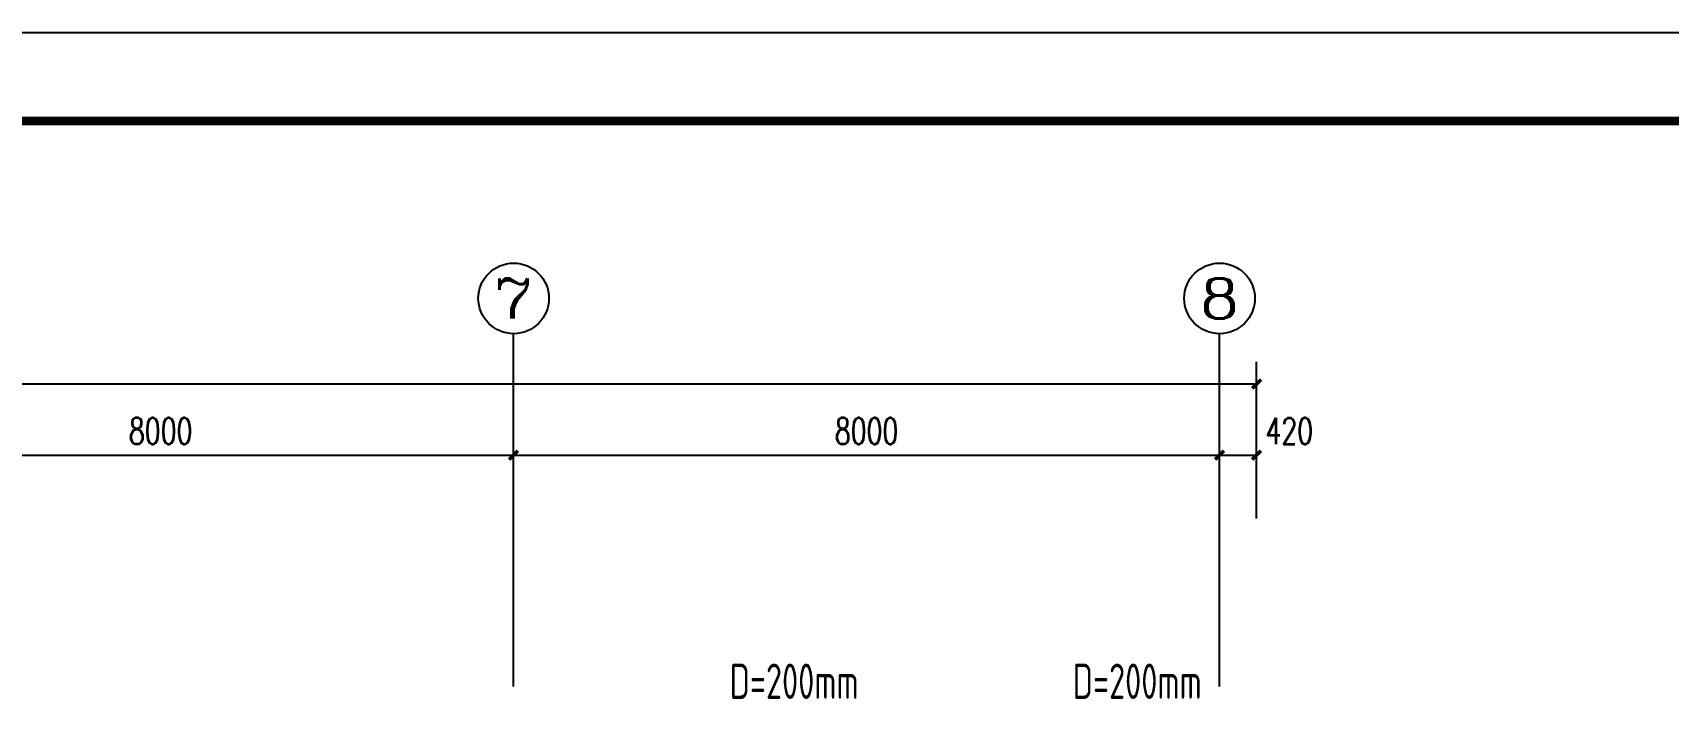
# Model space of a CAD drawing. Extents: x 2430460 to 2514560, y -608375 to -364775.
# Drawn here: x 2486032 to 2504567, y -433798 to -426175 of the extents above; entities that cross this region are included whole.
import ezdxf
from ezdxf.enums import TextEntityAlignment as Align

# ---------------------------------------------------------------- set-up
doc = ezdxf.new("R2010")
doc.units = 0
doc.header["$LTSCALE"] = 1000
doc.header["$MEASUREMENT"] = 0
for name, color, linetype in [('AXIS', 3, 'Continuous'), ('AXIS_TEXT', 7, 'Continuous'), ('PUB_DIM', 3, 'Continuous'), ('TK', 4, 'Continuous')]:
    doc.layers.add(name, color=color, linetype=linetype)
doc.styles.add('26#标准$0$TSSD_REIN', font='Tssdeng.shx', dxfattribs={"width": 0.7, "bigfont": 'tssdchn.shx'})
doc.styles.add('_TCH_AXIS', font='COMPLEX', dxfattribs={"bigfont": 'GBCBIG'})
doc.styles.add('_TCH_DIM_T3', font='SIMPLEX', dxfattribs={"width": 0.705882, "bigfont": 'GBCBIG'})
doc.styles.add('COMPLEX', font='COMPLEX')
doc.styles.add('HZTXT1', font='romans.shx', dxfattribs={"width": 0.7, "bigfont": 'GBHZFS.SHX'})
doc.styles.get("Standard").update_dxf_attribs({"font": 'gbenor.shx', "bigfont": 'gbcbig.shx'})
doc.dimstyles.new('_TCH_ARCH&&100', dxfattribs={"dimtxt": 297.5, "dimasz": 100, "dimexe": 250, "dimexo": 300, "dimgap": 126.25, "dimtad": 1, "dimdec": 0, "dimzin": 0, "dimdsep": 46, "dimtxsty": '_TCH_DIM_T3', "dimblk": 'ARCHTICK', "dimcen": 0.09, "dimclrt": 7, "dimazin": 2, "dimtfac": 1, "dimtdec": 0, "dimtix": 1, "dimtmove": 2, "dimatfit": 3, "dimfxl": 30, "dimtolj": 1, "dimtzin": 0, "dimarcsym": 0})

# ---------------------------------------------------------------- blocks, each defined once
blk = doc.blocks.new('_ArchTick')
at = {"color": 0, "linetype": 'ByBlock', "const_width": 0.4}
blk.add_lwpolyline([(-0.5, -0.5), (0.5, 0.5)], dxfattribs=at)
blk = doc.blocks.new('*D129')
at = {"layer": 'Defpoints', "color": 0, "transparency": 16777216}
for p in [(7700, 32940), (-300, 31924), (7700, 31924)]:
    blk.add_point(p, dxfattribs=at)
at = {"layer": 'PUB_DIM', "color": 0, "lineweight": -2, "transparency": 16777216}
for p, q in [((-300, 32224), (-300, 33190)), ((7700, 32224), (7700, 33190)), ((-300, 32940), (7700, 32940))]:
    blk.add_line(p, q, dxfattribs=at)
at = {"layer": 'PUB_DIM', "color": 0, "lineweight": -2, "transparency": 16777216, "xscale": 100, "yscale": 100, "zscale": 100, "rotation": 180}
blk.add_blockref('_ArchTick', (-300, 32940), dxfattribs=at)
at = {"layer": 'PUB_DIM', "color": 0, "lineweight": -2, "transparency": 16777216, "xscale": 100, "yscale": 100, "zscale": 100}
blk.add_blockref('_ArchTick', (7700, 32940), dxfattribs=at)
at = {"layer": 'PUB_DIM', "color": 7, "transparency": 16777216, "insert": (3700, 33215), "char_height": 297.5, "attachment_point": 5, "style": '_TCH_DIM_T3'}
blk.add_mtext('\\A1;8000', dxfattribs=at)
blk = doc.blocks.new('*D130')
at = {"layer": 'Defpoints', "color": 0, "transparency": 16777216}
for p in [(15700, 32940), (7700, 31924), (15700, 31924)]:
    blk.add_point(p, dxfattribs=at)
at = {"layer": 'PUB_DIM', "color": 0, "lineweight": -2, "transparency": 16777216}
for p, q in [((7700, 32224), (7700, 33190)), ((15700, 32224), (15700, 33190)), ((7700, 32940), (15700, 32940))]:
    blk.add_line(p, q, dxfattribs=at)
at = {"layer": 'PUB_DIM', "color": 0, "lineweight": -2, "transparency": 16777216, "xscale": 100, "yscale": 100, "zscale": 100, "rotation": 180}
blk.add_blockref('_ArchTick', (7700, 32940), dxfattribs=at)
at = {"layer": 'PUB_DIM', "color": 0, "lineweight": -2, "transparency": 16777216, "xscale": 100, "yscale": 100, "zscale": 100}
blk.add_blockref('_ArchTick', (15700, 32940), dxfattribs=at)
at = {"layer": 'PUB_DIM', "color": 7, "transparency": 16777216, "insert": (11700, 33215), "char_height": 297.5, "attachment_point": 5, "style": '_TCH_DIM_T3'}
blk.add_mtext('\\A1;8000', dxfattribs=at)
blk = doc.blocks.new('*D131')
at = {"layer": 'Defpoints', "color": 0, "transparency": 16777216}
for p in [(16120, 32940), (15700, 31924), (16120, 31924)]:
    blk.add_point(p, dxfattribs=at)
at = {"layer": 'PUB_DIM', "color": 0, "lineweight": -2, "transparency": 16777216}
for p, q in [((15700, 32224), (15700, 33190)), ((16120, 32224), (16120, 33190)), ((15700, 32940), (16120, 32940))]:
    blk.add_line(p, q, dxfattribs=at)
at = {"layer": 'PUB_DIM', "color": 0, "lineweight": -2, "transparency": 16777216, "xscale": 100, "yscale": 100, "zscale": 100, "rotation": 180}
blk.add_blockref('_ArchTick', (15700, 32940), dxfattribs=at)
at = {"layer": 'PUB_DIM', "color": 0, "lineweight": -2, "transparency": 16777216, "xscale": 100, "yscale": 100, "zscale": 100}
blk.add_blockref('_ArchTick', (16120, 32940), dxfattribs=at)
at = {"layer": 'PUB_DIM', "color": 7, "transparency": 16777216, "insert": (16490, 33215), "char_height": 297.5, "attachment_point": 5, "style": '_TCH_DIM_T3'}
blk.add_mtext('\\A1;420', dxfattribs=at)
blk = doc.blocks.new('*D132')
at = {"layer": 'Defpoints', "color": 0, "transparency": 16777216}
for p in [(16120, 33747), (-40720, 32705), (16120, 32705)]:
    blk.add_point(p, dxfattribs=at)
at = {"layer": 'PUB_DIM', "color": 0, "lineweight": -2, "transparency": 16777216}
for p, q in [((-40720, 33005), (-40720, 33997)), ((16120, 33005), (16120, 33997)), ((-40720, 33747), (16120, 33747))]:
    blk.add_line(p, q, dxfattribs=at)
at = {"layer": 'PUB_DIM', "color": 0, "lineweight": -2, "transparency": 16777216, "xscale": 100, "yscale": 100, "zscale": 100, "rotation": 180}
blk.add_blockref('_ArchTick', (-40720, 33747), dxfattribs=at)
at = {"layer": 'PUB_DIM', "color": 0, "lineweight": -2, "transparency": 16777216, "xscale": 100, "yscale": 100, "zscale": 100}
blk.add_blockref('_ArchTick', (16120, 33747), dxfattribs=at)
at = {"layer": 'PUB_DIM', "color": 7, "transparency": 16777216, "insert": (-12300, 34022), "char_height": 297.5, "attachment_point": 5, "style": '_TCH_DIM_T3'}
blk.add_mtext('\\A1;56840', dxfattribs=at)
blk = doc.blocks.new('*D240')
at = {"layer": 'Defpoints', "color": 0, "transparency": 16777216}
for p in [(7700, 32940), (-300, 31924), (7700, 31924)]:
    blk.add_point(p, dxfattribs=at)
at = {"layer": 'PUB_DIM', "color": 0, "lineweight": -2, "transparency": 16777216}
for p, q in [((-300, 32224), (-300, 33190)), ((7700, 32224), (7700, 33190)), ((-300, 32940), (7700, 32940))]:
    blk.add_line(p, q, dxfattribs=at)
at = {"layer": 'PUB_DIM', "color": 0, "lineweight": -2, "transparency": 16777216, "xscale": 100, "yscale": 100, "zscale": 100, "rotation": 180}
blk.add_blockref('_ArchTick', (-300, 32940), dxfattribs=at)
at = {"layer": 'PUB_DIM', "color": 0, "lineweight": -2, "transparency": 16777216, "xscale": 100, "yscale": 100, "zscale": 100}
blk.add_blockref('_ArchTick', (7700, 32940), dxfattribs=at)
at = {"layer": 'PUB_DIM', "color": 7, "transparency": 16777216, "insert": (3700, 33215), "char_height": 297.5, "attachment_point": 5, "style": '_TCH_DIM_T3'}
blk.add_mtext('\\A1;8000', dxfattribs=at)
blk = doc.blocks.new('*D241')
at = {"layer": 'Defpoints', "color": 0, "transparency": 16777216}
for p in [(15700, 32940), (7700, 31924), (15700, 31924)]:
    blk.add_point(p, dxfattribs=at)
at = {"layer": 'PUB_DIM', "color": 0, "lineweight": -2, "transparency": 16777216}
for p, q in [((7700, 32224), (7700, 33190)), ((15700, 32224), (15700, 33190)), ((7700, 32940), (15700, 32940))]:
    blk.add_line(p, q, dxfattribs=at)
at = {"layer": 'PUB_DIM', "color": 0, "lineweight": -2, "transparency": 16777216, "xscale": 100, "yscale": 100, "zscale": 100, "rotation": 180}
blk.add_blockref('_ArchTick', (7700, 32940), dxfattribs=at)
at = {"layer": 'PUB_DIM', "color": 0, "lineweight": -2, "transparency": 16777216, "xscale": 100, "yscale": 100, "zscale": 100}
blk.add_blockref('_ArchTick', (15700, 32940), dxfattribs=at)
at = {"layer": 'PUB_DIM', "color": 7, "transparency": 16777216, "insert": (11700, 33215), "char_height": 297.5, "attachment_point": 5, "style": '_TCH_DIM_T3'}
blk.add_mtext('\\A1;8000', dxfattribs=at)
blk = doc.blocks.new('*D242')
at = {"layer": 'Defpoints', "color": 0, "transparency": 16777216}
for p in [(16120, 32940), (15700, 31924), (16120, 31924)]:
    blk.add_point(p, dxfattribs=at)
at = {"layer": 'PUB_DIM', "color": 0, "lineweight": -2, "transparency": 16777216}
for p, q in [((15700, 32224), (15700, 33190)), ((16120, 32224), (16120, 33190)), ((15700, 32940), (16120, 32940))]:
    blk.add_line(p, q, dxfattribs=at)
at = {"layer": 'PUB_DIM', "color": 0, "lineweight": -2, "transparency": 16777216, "xscale": 100, "yscale": 100, "zscale": 100, "rotation": 180}
blk.add_blockref('_ArchTick', (15700, 32940), dxfattribs=at)
at = {"layer": 'PUB_DIM', "color": 0, "lineweight": -2, "transparency": 16777216, "xscale": 100, "yscale": 100, "zscale": 100}
blk.add_blockref('_ArchTick', (16120, 32940), dxfattribs=at)
at = {"layer": 'PUB_DIM', "color": 7, "transparency": 16777216, "insert": (16490, 33215), "char_height": 297.5, "attachment_point": 5, "style": '_TCH_DIM_T3'}
blk.add_mtext('\\A1;420', dxfattribs=at)
blk = doc.blocks.new('*D243')
at = {"layer": 'Defpoints', "color": 0, "transparency": 16777216}
for p in [(16120, 33747), (-40720, 32705), (16120, 32705)]:
    blk.add_point(p, dxfattribs=at)
at = {"layer": 'PUB_DIM', "color": 0, "lineweight": -2, "transparency": 16777216}
for p, q in [((-40720, 33005), (-40720, 33997)), ((16120, 33005), (16120, 33997)), ((-40720, 33747), (16120, 33747))]:
    blk.add_line(p, q, dxfattribs=at)
at = {"layer": 'PUB_DIM', "color": 0, "lineweight": -2, "transparency": 16777216, "xscale": 100, "yscale": 100, "zscale": 100, "rotation": 180}
blk.add_blockref('_ArchTick', (-40720, 33747), dxfattribs=at)
at = {"layer": 'PUB_DIM', "color": 0, "lineweight": -2, "transparency": 16777216, "xscale": 100, "yscale": 100, "zscale": 100}
blk.add_blockref('_ArchTick', (16120, 33747), dxfattribs=at)
at = {"layer": 'PUB_DIM', "color": 7, "transparency": 16777216, "insert": (-12300, 34022), "char_height": 297.5, "attachment_point": 5, "style": '_TCH_DIM_T3'}
blk.add_mtext('\\A1;56840', dxfattribs=at)
blk = doc.blocks.new('*D351')
at = {"layer": 'Defpoints', "color": 0, "transparency": 16777216}
for p in [(7700, 32940), (-300, 31924), (7700, 31924)]:
    blk.add_point(p, dxfattribs=at)
at = {"layer": 'PUB_DIM', "color": 0, "lineweight": -2, "transparency": 16777216}
for p, q in [((-300, 32224), (-300, 33190)), ((7700, 32224), (7700, 33190)), ((-300, 32940), (7700, 32940))]:
    blk.add_line(p, q, dxfattribs=at)
at = {"layer": 'PUB_DIM', "color": 0, "lineweight": -2, "transparency": 16777216, "xscale": 100, "yscale": 100, "zscale": 100, "rotation": 180}
blk.add_blockref('_ArchTick', (-300, 32940), dxfattribs=at)
at = {"layer": 'PUB_DIM', "color": 0, "lineweight": -2, "transparency": 16777216, "xscale": 100, "yscale": 100, "zscale": 100}
blk.add_blockref('_ArchTick', (7700, 32940), dxfattribs=at)
at = {"layer": 'PUB_DIM', "color": 7, "transparency": 16777216, "insert": (3700, 33215), "char_height": 297.5, "attachment_point": 5, "style": '_TCH_DIM_T3'}
blk.add_mtext('\\A1;8000', dxfattribs=at)
blk = doc.blocks.new('*D352')
at = {"layer": 'Defpoints', "color": 0, "transparency": 16777216}
for p in [(15700, 32940), (7700, 31924), (15700, 31924)]:
    blk.add_point(p, dxfattribs=at)
at = {"layer": 'PUB_DIM', "color": 0, "lineweight": -2, "transparency": 16777216}
for p, q in [((7700, 32224), (7700, 33190)), ((15700, 32224), (15700, 33190)), ((7700, 32940), (15700, 32940))]:
    blk.add_line(p, q, dxfattribs=at)
at = {"layer": 'PUB_DIM', "color": 0, "lineweight": -2, "transparency": 16777216, "xscale": 100, "yscale": 100, "zscale": 100, "rotation": 180}
blk.add_blockref('_ArchTick', (7700, 32940), dxfattribs=at)
at = {"layer": 'PUB_DIM', "color": 0, "lineweight": -2, "transparency": 16777216, "xscale": 100, "yscale": 100, "zscale": 100}
blk.add_blockref('_ArchTick', (15700, 32940), dxfattribs=at)
at = {"layer": 'PUB_DIM', "color": 7, "transparency": 16777216, "insert": (11700, 33215), "char_height": 297.5, "attachment_point": 5, "style": '_TCH_DIM_T3'}
blk.add_mtext('\\A1;8000', dxfattribs=at)
blk = doc.blocks.new('*D353')
at = {"layer": 'Defpoints', "color": 0, "transparency": 16777216}
for p in [(16120, 32940), (15700, 31924), (16120, 31924)]:
    blk.add_point(p, dxfattribs=at)
at = {"layer": 'PUB_DIM', "color": 0, "lineweight": -2, "transparency": 16777216}
for p, q in [((15700, 32224), (15700, 33190)), ((16120, 32224), (16120, 33190)), ((15700, 32940), (16120, 32940))]:
    blk.add_line(p, q, dxfattribs=at)
at = {"layer": 'PUB_DIM', "color": 0, "lineweight": -2, "transparency": 16777216, "xscale": 100, "yscale": 100, "zscale": 100, "rotation": 180}
blk.add_blockref('_ArchTick', (15700, 32940), dxfattribs=at)
at = {"layer": 'PUB_DIM', "color": 0, "lineweight": -2, "transparency": 16777216, "xscale": 100, "yscale": 100, "zscale": 100}
blk.add_blockref('_ArchTick', (16120, 32940), dxfattribs=at)
at = {"layer": 'PUB_DIM', "color": 7, "transparency": 16777216, "insert": (16490, 33215), "char_height": 297.5, "attachment_point": 5, "style": '_TCH_DIM_T3'}
blk.add_mtext('\\A1;420', dxfattribs=at)
blk = doc.blocks.new('*D354')
at = {"layer": 'Defpoints', "color": 0, "transparency": 16777216}
for p in [(16120, 33747), (-40720, 32705), (16120, 32705)]:
    blk.add_point(p, dxfattribs=at)
at = {"layer": 'PUB_DIM', "color": 0, "lineweight": -2, "transparency": 16777216}
for p, q in [((-40720, 33005), (-40720, 33997)), ((16120, 33005), (16120, 33997)), ((-40720, 33747), (16120, 33747))]:
    blk.add_line(p, q, dxfattribs=at)
at = {"layer": 'PUB_DIM', "color": 0, "lineweight": -2, "transparency": 16777216, "xscale": 100, "yscale": 100, "zscale": 100, "rotation": 180}
blk.add_blockref('_ArchTick', (-40720, 33747), dxfattribs=at)
at = {"layer": 'PUB_DIM', "color": 0, "lineweight": -2, "transparency": 16777216, "xscale": 100, "yscale": 100, "zscale": 100}
blk.add_blockref('_ArchTick', (16120, 33747), dxfattribs=at)
at = {"layer": 'PUB_DIM', "color": 7, "transparency": 16777216, "insert": (-12300, 34022), "char_height": 297.5, "attachment_point": 5, "style": '_TCH_DIM_T3'}
blk.add_mtext('\\A1;56840', dxfattribs=at)
blk = doc.blocks.new('*D459')
at = {"layer": 'Defpoints', "color": 0, "transparency": 16777216}
for p in [(7700, 32940), (-300, 31924), (7700, 31924)]:
    blk.add_point(p, dxfattribs=at)
at = {"layer": 'PUB_DIM', "color": 0, "lineweight": -2, "transparency": 16777216}
for p, q in [((-300, 32224), (-300, 33190)), ((7700, 32224), (7700, 33190)), ((-300, 32940), (7700, 32940))]:
    blk.add_line(p, q, dxfattribs=at)
at = {"layer": 'PUB_DIM', "color": 0, "lineweight": -2, "transparency": 16777216, "xscale": 100, "yscale": 100, "zscale": 100, "rotation": 180}
blk.add_blockref('_ArchTick', (-300, 32940), dxfattribs=at)
at = {"layer": 'PUB_DIM', "color": 0, "lineweight": -2, "transparency": 16777216, "xscale": 100, "yscale": 100, "zscale": 100}
blk.add_blockref('_ArchTick', (7700, 32940), dxfattribs=at)
at = {"layer": 'PUB_DIM', "color": 7, "transparency": 16777216, "insert": (3700, 33215), "char_height": 297.5, "attachment_point": 5, "style": '_TCH_DIM_T3'}
blk.add_mtext('\\A1;8000', dxfattribs=at)
blk = doc.blocks.new('*D460')
at = {"layer": 'Defpoints', "color": 0, "transparency": 16777216}
for p in [(15700, 32940), (7700, 31924), (15700, 31924)]:
    blk.add_point(p, dxfattribs=at)
at = {"layer": 'PUB_DIM', "color": 0, "lineweight": -2, "transparency": 16777216}
for p, q in [((7700, 32224), (7700, 33190)), ((15700, 32224), (15700, 33190)), ((7700, 32940), (15700, 32940))]:
    blk.add_line(p, q, dxfattribs=at)
at = {"layer": 'PUB_DIM', "color": 0, "lineweight": -2, "transparency": 16777216, "xscale": 100, "yscale": 100, "zscale": 100, "rotation": 180}
blk.add_blockref('_ArchTick', (7700, 32940), dxfattribs=at)
at = {"layer": 'PUB_DIM', "color": 0, "lineweight": -2, "transparency": 16777216, "xscale": 100, "yscale": 100, "zscale": 100}
blk.add_blockref('_ArchTick', (15700, 32940), dxfattribs=at)
at = {"layer": 'PUB_DIM', "color": 7, "transparency": 16777216, "insert": (11700, 33215), "char_height": 297.5, "attachment_point": 5, "style": '_TCH_DIM_T3'}
blk.add_mtext('\\A1;8000', dxfattribs=at)
blk = doc.blocks.new('*D461')
at = {"layer": 'Defpoints', "color": 0, "transparency": 16777216}
for p in [(16120, 32940), (15700, 31924), (16120, 31924)]:
    blk.add_point(p, dxfattribs=at)
at = {"layer": 'PUB_DIM', "color": 0, "lineweight": -2, "transparency": 16777216}
for p, q in [((15700, 32224), (15700, 33190)), ((16120, 32224), (16120, 33190)), ((15700, 32940), (16120, 32940))]:
    blk.add_line(p, q, dxfattribs=at)
at = {"layer": 'PUB_DIM', "color": 0, "lineweight": -2, "transparency": 16777216, "xscale": 100, "yscale": 100, "zscale": 100, "rotation": 180}
blk.add_blockref('_ArchTick', (15700, 32940), dxfattribs=at)
at = {"layer": 'PUB_DIM', "color": 0, "lineweight": -2, "transparency": 16777216, "xscale": 100, "yscale": 100, "zscale": 100}
blk.add_blockref('_ArchTick', (16120, 32940), dxfattribs=at)
at = {"layer": 'PUB_DIM', "color": 7, "transparency": 16777216, "insert": (16490, 33215), "char_height": 297.5, "attachment_point": 5, "style": '_TCH_DIM_T3'}
blk.add_mtext('\\A1;420', dxfattribs=at)
blk = doc.blocks.new('*D462')
at = {"layer": 'Defpoints', "color": 0, "transparency": 16777216}
for p in [(16120, 33747), (-40720, 32705), (16120, 32705)]:
    blk.add_point(p, dxfattribs=at)
at = {"layer": 'PUB_DIM', "color": 0, "lineweight": -2, "transparency": 16777216}
for p, q in [((-40720, 33005), (-40720, 33997)), ((16120, 33005), (16120, 33997)), ((-40720, 33747), (16120, 33747))]:
    blk.add_line(p, q, dxfattribs=at)
at = {"layer": 'PUB_DIM', "color": 0, "lineweight": -2, "transparency": 16777216, "xscale": 100, "yscale": 100, "zscale": 100, "rotation": 180}
blk.add_blockref('_ArchTick', (-40720, 33747), dxfattribs=at)
at = {"layer": 'PUB_DIM', "color": 0, "lineweight": -2, "transparency": 16777216, "xscale": 100, "yscale": 100, "zscale": 100}
blk.add_blockref('_ArchTick', (16120, 33747), dxfattribs=at)
at = {"layer": 'PUB_DIM', "color": 7, "transparency": 16777216, "insert": (-12300, 34022), "char_height": 297.5, "attachment_point": 5, "style": '_TCH_DIM_T3'}
blk.add_mtext('\\A1;56840', dxfattribs=at)
blk = doc.blocks.new('_AXISO')
blk.add_circle((0, 0), 0.5)
at = {"layer": 'AXIS_TEXT', "style": 'COMPLEX', "width": 1.041667}
blk.add_attdef('A', text='', height=0.56, dxfattribs=at).set_placement((-0.25, -0.28), (0.25, -0.28), align=Align.FIT)
blk = doc.blocks.new('*U544')
at = {"color": 3}
blk.add_lwpolyline([(-84100, 0), (0, 0), (0, 59400), (-84100, 59400)], close=True, dxfattribs=at)
at = {"color": 3, "const_width": 100}
blk.add_lwpolyline([(-81600, 1000), (-1000, 1000), (-1000, 58400), (-81600, 58400)], close=True, dxfattribs=at)
at = {"layer": 'TK', "color": 4, "style": 'HZTXT1'}
for tag, height, width, p in [('项目负责1', 400, 0.6, (-4500, 19196)), ('项目负责2', 400, 0.6, (-4500, 18296)), ('专责', 400, 0.6, (-4500, 17396)), ('审定', 400, 0.6, (-4500, 16496)), ('审核', 400, 0.6, (-4500, 15596)), ('校对', 400, 0.6, (-4500, 14696)), ('设计', 400, 0.6, (-4500, 13796)), ('绘图', 400, 0.6, (-4500, 12896)), ('建设单位', 450, 0.6, (-4500, 11050)), ('工号', 400, 0.5, (-5501, 3507)), ('版次', 400, 0.7, (-2138, 3498)), ('阶段', 400, 0.7, (-2138, 2498)), ('比例', 400, 0.7, (-5491, 1513)), ('日期', 400, 0.7, (-2138, 1498))]:
    blk.add_attdef(tag, text='', height=height, dxfattribs=dict(at, width=width)).set_placement(p, align=Align.MIDDLE)
at = {"layer": 'TK', "color": 1, "lineweight": -3, "style": 'HZTXT1', "width": 0.6}
blk.add_attdef('工程名称', text='', height=450, dxfattribs=at).set_placement((-4500, 9050), align=Align.MIDDLE)
at = {"layer": 'TK', "color": 4, "lineweight": -3, "style": 'HZTXT1', "width": 0.6}
blk.add_attdef('子项名称', text='', height=450, dxfattribs=at).set_placement((-4500, 7050), align=Align.MIDDLE)
at = {"layer": 'TK', "color": 1, "lineweight": -3, "width": 0.6, "flags": 104}
blk.add_attdef('图名', text='', height=400, dxfattribs=at).set_placement((-4558, 4958), align=Align.MIDDLE_CENTER)
at = {"layer": 'TK', "color": 1, "style": 'HZTXT1', "width": 0.7}
blk.add_attdef('图号', text='', height=400, dxfattribs=at).set_placement((-5491, 2513), align=Align.MIDDLE)
blk = doc.blocks.new('A$C5D18424C')
at = {"layer": 'AXIS'}
for p, q in [((7700, 30317.3), (7700, 34317.3)), ((15700, 30317.3), (15700, 34317.3))]:
    blk.add_line(p, q, dxfattribs=at)
ref = blk.add_blockref('_AXISO', (7700, 34717.3), dxfattribs=dict(at, xscale=800, yscale=800, zscale=800))
ref.add_attrib('A', '7', dxfattribs={"layer": 'AXIS_TEXT', "height": 452.5, "style": '_TCH_AXIS', "width": 1.5}).set_placement((7473.7, 34491), (7926.3, 34491), align=Align.FIT)
ref = blk.add_blockref('_AXISO', (15700, 34717.3), dxfattribs=dict(at, xscale=800, yscale=800, zscale=800))
ref.add_attrib('A', '8', dxfattribs={"layer": 'AXIS_TEXT', "height": 452.5, "style": '_TCH_AXIS', "width": 1.5}).set_placement((15473.7, 34491), (15926.3, 34491), align=Align.FIT)
at = {"layer": 'PUB_DIM'}
for p1, p2, distance, picture, middle in [((-40720, 32704.8), (16120, 32704.8), 1042.6, '*D132', (-12300, 34022.4)), ((-40720, 32704.8), (16120, 32704.8), 1042.6, '*D243', (-12300, 34022.4)), ((-40720, 32704.8), (16120, 32704.8), 1042.6, '*D354', (-12300, 34022.4)), ((-40720, 32704.8), (16120, 32704.8), 1042.6, '*D462', (-12300, 34022.4)), ((-300, 31923.5), (7700, 31923.5), 1017, '*D129', (3700, 33215.5)), ((-300, 31923.5), (7700, 31923.5), 1017, '*D240', (3700, 33215.5)), ((-300, 31923.5), (7700, 31923.5), 1017, '*D351', (3700, 33215.5)), ((-300, 31923.5), (7700, 31923.5), 1017, '*D459', (3700, 33215.5)), ((7700, 31923.5), (15700, 31923.5), 1017, '*D130', (11700, 33215.5)), ((7700, 31923.5), (15700, 31923.5), 1017, '*D241', (11700, 33215.5)), ((7700, 31923.5), (15700, 31923.5), 1017, '*D352', (11700, 33215.5)), ((7700, 31923.5), (15700, 31923.5), 1017, '*D460', (11700, 33215.5))]:
    dim = blk.add_aligned_dim(p1=p1, p2=p2, distance=distance, dimstyle='_TCH_ARCH&&100', dxfattribs=at)
    dim.commit()
    dim.dimension.update_dxf_attribs({"geometry": picture, "text_midpoint": middle})
for picture in ['*D131', '*D242', '*D353', '*D461']:
    dim = blk.add_linear_dim(base=(16120, 32940.5), p1=(15700, 31923.5), p2=(16120, 31923.5), angle=0, dimstyle='_TCH_ARCH&&100', dxfattribs=at)
    dim.commit()
    dim.dimension.update_dxf_attribs({"geometry": picture, "text_midpoint": (16490, 33215.5), "dimtype": 129})

msp = doc.modelspace()

# ---------------------------------------------------------------- block references
for name, p in [('*U544', (2514560.4, -485574.9)), ('A$C5D18424C', (2483782, -463903.3))]:
    msp.add_blockref(name, p)

# ---------------------------------------------------------------- texts
at = {"char_height": 400, "width": 1509.222, "attachment_point": 7, "style": '26#标准$0$TSSD_REIN'}
for insert in [(2493929.8, -433725.7), (2497817.9, -433725.7)]:
    msp.add_mtext('D=200mm', dxfattribs=dict(at, insert=insert))

doc.saveas('drawing.dxf')
